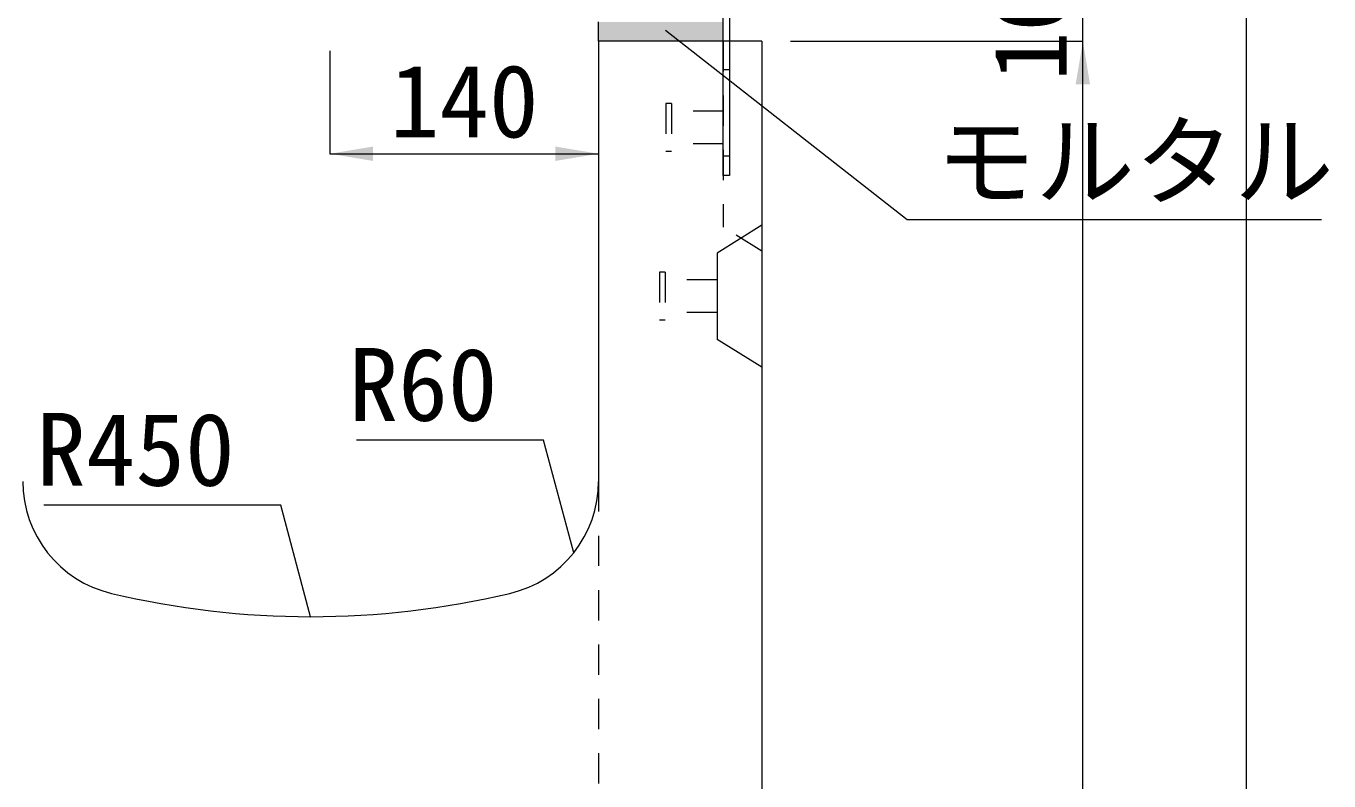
# Model space of a CAD drawing. Units: millimetres at full size; some dimension numbers follow another scale. Extents: x -3301 to 90699, y 107523 to 139162.
# Drawn here: x 20504 to 21183, y 119217 to 119611 of the extents above; entities that cross this region are included whole.
import ezdxf
from ezdxf.enums import TextEntityAlignment as Align

# ---------------------------------------------------------------- set-up
doc = ezdxf.new("R2010")
doc.units = ezdxf.units.MM
doc.header["$LTSCALE"] = 21
doc.linetypes.add('USER1', pattern=[1.35, 0.75, -0.6])
for name, color, linetype, lineweight in [('0_2', 7, 'USER1', 9), ('寸法線', 7, 'Continuous', 9), ('引出線', 4, 'Continuous', 9), ('本体', 2, 'Continuous', 9), ('ｲﾝｻｰﾄ', 3, 'USER1', 5)]:
    doc.layers.add(name, color=color, linetype=linetype, lineweight=lineweight)
doc.layers.add('ﾊｯﾁﾝｸﾞ', color=8, linetype='Continuous')
doc.styles.add('ＭＳ ゴシック', font='')
doc.styles.get('ＭＳ ゴシック').set_extended_font_data('MS Gothic')

# ---------------------------------------------------------------- blocks, each defined once
blk = doc.blocks.new('filled_arrow')
at = {"color": 0, "linetype": 'Continuous', "lineweight": -2}
blk.add_solid([(7.5, 1.25), (0, 0), (7.5, -1.25)], dxfattribs=at)

msp = doc.modelspace()

# ---------------------------------------------------------------- hatches: boundary and pattern name
at = {"layer": 'ﾊｯﾁﾝｸﾞ'}
msp.add_hatch(color=256, dxfattribs=at).paths.add_polyline_path([(20802.31, 119612.64), (20802.31, 119602.64), (20867.31, 119602.64), (20867.31, 119612.64)])

# ---------------------------------------------------------------- linework, layer by layer
at = {"layer": '0_2', "linetype": 'Continuous', "lineweight": 13}
msp.add_line((20802.31, 119602.64), (20802.31, 119612.64), dxfattribs=at)
at = {"layer": '0_2'}
for p, q in [((20870.51, 119587.64), (20867.31, 119587.64)), ((20870.51, 119542.64), (20867.31, 119542.64))]:
    msp.add_line(p, q, dxfattribs=at)
at = {"layer": '0_2', "linetype": 'Continuous'}
msp.add_lwpolyline([(20867.31, 119532.64), (20867.31, 119672.64), (20870.51, 119672.64), (20870.51, 119532.64)], close=True, dxfattribs=at)
at = {"layer": '寸法線'}
for p, q in [((21139.77, 119744.64), (21139.77, 118552.64)), ((21054.67, 119557.64), (21054.67, 119657.64)), ((20902.31, 119602.64), (21054.67, 119602.64)), ((20902.31, 119602.64), (21054.67, 119602.64)), ((21054.67, 118552.64), (21054.67, 119602.64)), ((20662.31, 119597.64), (20662.31, 119543.95)), ((20802.31, 119597.64), (20802.31, 119543.95)), ((20662.31, 119543.95), (20802.31, 119543.95))]:
    msp.add_line(p, q, dxfattribs=at)
at = {"layer": '引出線'}
for points in [[(20837.22, 119608.32), (20963.15, 119509.64), (21178.97, 119509.64)], [(20789.37, 119335.96), (20773.63, 119394.7), (20676.13, 119394.7)], [(20652.31, 119302.64), (20636.71, 119360.85), (20513.22, 119360.85)]]:
    msp.add_lwpolyline(points, dxfattribs=at)
at = {"layer": '本体', "lineweight": 20}
for p, q in [((20802.31, 119602.64), (20802.31, 119373.17)), ((20887.31, 119602.64), (20802.31, 119602.64)), ((20887.31, 119602.64), (20887.31, 118552.64))]:
    msp.add_line(p, q, dxfattribs=at)
at = {"layer": '本体', "linetype": 'USER1'}
for p, q in [((20867.31, 119602.64), (20867.31, 119505.64)), ((20887.31, 119493.14), (20867.31, 119505.64)), ((20802.31, 119373.17), (20802.31, 118652.64))]:
    msp.add_line(p, q, dxfattribs=at)
at = {"layer": '本体'}
for p, q in [((20887.31, 119506.64), (20864.11, 119492.14)), ((20864.11, 119492.14), (20864.11, 119447.14)), ((20887.31, 119432.64), (20864.11, 119447.14))]:
    msp.add_line(p, q, dxfattribs=at)
at = {"layer": '本体', "lineweight": 13}
for centre, radius, start, end in [((20562.31, 119373.17), 60, 180, 256.65764), ((20742.31, 119373.17), 60, 283.34236, 0), ((20652.31, 119752.64), 450, 256.65764, 283.34236)]:
    msp.add_arc(centre, radius, start, end, dxfattribs=at)
at = {"layer": 'ｲﾝｻｰﾄ'}
for p, q in [((20837.3, 119570.14), (20837.3, 119545.14)), ((20840.31, 119570.14), (20837.3, 119570.14)), ((20840.31, 119570.14), (20840.31, 119545.14)), ((20867.31, 119566.14), (20840.31, 119566.14)), ((20867.31, 119549.14), (20840.31, 119549.14)), ((20840.31, 119545.14), (20837.3, 119545.14)), ((20834.1, 119482.14), (20834.1, 119457.14)), ((20837.1, 119482.14), (20834.1, 119482.14)), ((20837.1, 119482.14), (20837.1, 119457.14)), ((20864.11, 119478.14), (20837.1, 119478.14)), ((20864.11, 119461.14), (20837.1, 119461.14)), ((20837.1, 119457.14), (20834.1, 119457.14))]:
    msp.add_line(p, q, dxfattribs=at)

# ---------------------------------------------------------------- block references
at = {"layer": '寸法線', "xscale": 3, "yscale": 3}
for p, rotation in [((21054.67, 119602.64), 270), ((21054.67, 119602.64), 270), ((20802.31, 119543.95), 180)]:
    msp.add_blockref('filled_arrow', p, dxfattribs=dict(at, rotation=rotation))
msp.add_blockref('filled_arrow', (20662.31, 119543.95), dxfattribs=at)
at = {"layer": '引出線'}
for p, xscale, yscale, rotation in [((20837.22, 119608.32), 0.075, 0.075, 321.9), ((20789.37, 119335.96), 0.0667, 0.0667, 105), ((20652.31, 119302.64), 0.0667, 0.0667, 105)]:
    msp.add_blockref('filled_arrow', p, dxfattribs=dict(at, xscale=xscale, yscale=yscale, rotation=rotation))

# ---------------------------------------------------------------- texts
at = {"layer": '寸法線', "style": 'ＭＳ ゴシック'}
msp.add_text('10', height=37.98, rotation=90, dxfattribs=at).set_placement((21027.17, 119607.64), align=Align.MIDDLE_CENTER)
msp.add_text('140', height=37.98, dxfattribs=at).set_placement((20732.31, 119571.45), align=Align.MIDDLE_CENTER)
at = {"layer": '引出線', "style": 'ＭＳ ゴシック'}
msp.add_text('モルタル', height=37.98, dxfattribs=at).set_placement((20978.15, 119559.06), align=Align.TOP_LEFT)
for s, p in [('R60', (20749.63, 119442.7)), ('R450', (20612.71, 119408.85))]:
    msp.add_text(s, height=37.98, dxfattribs=at).set_placement(p, align=Align.TOP_RIGHT)

doc.saveas('drawing.dxf')
